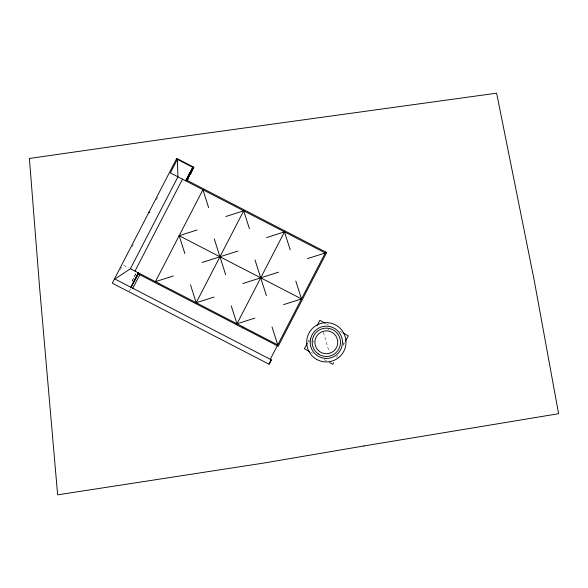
<?xml version="1.0" encoding="UTF-8"?>
<svg xmlns="http://www.w3.org/2000/svg" width="588" height="588" viewBox="0 0 588 588"><rect width="100%" height="100%" fill="white"/><g stroke="black" fill="none" stroke-linecap="round" stroke-linejoin="round"><path stroke-width="0.44" stroke-dasharray="2.94 2.21" d="M120.386 269.627L121.62 267.231M132.124 246.909L133.3 244.63M156.401 199.92L157.657 197.487M129.36 291.097L130.47 288.899M307.825 342.422L309.553 339.269M336.512 357.43L337.512 355.6M343.127 345.347L344.855 342.194M312.963 342.113L314.058 340.974M327.678 330.022L329.023 329.199M123.649 265.247L128.39 267.702M326.759 324.084L328.589 325.083M339.945 331.301L342.003 332.426M310.677 352.183L312.735 353.315M324.091 359.525L326.678 360.944M343.223 342.525L343.73 344.245M323.385 332.198L329.295 352.41M308.95 340.364L309.457 342.091M135.806 273.758L131.624 282.071L135.806 273.758"/><path stroke-width="0.88" d="M187.815 177.186L188.079 176.665M190.056 172.96L190.402 172.291M188.425 175.988L188.821 175.217M115.851 278.396L130.418 268.745L177.921 176.819L177.37 159.348L170.366 172.909L325.26 252.958L307.34 258.661M134.99 271.112L182.501 179.178M130.801 287.231L138.195 272.766L137.717 273.626L278.22 346.236L326.656 252.509L186.153 179.899L185.676 180.825L192.768 167.308L186.242 179.943M131.22 287.444L138.224 273.89M186.756 180.207L193.518 167.11M188.417 177.679L187.249 180.104L188.483 177.708M190.071 174.482L191.717 171.292L190.137 174.518M187.175 180.428L188.403 178.054M190.439 174.107L193.702 167.793L176.496 158.9M132.807 288.267L139.812 274.706M158.253 284.239L158.701 283.365M190.49 284.827L196.194 302.739L243.704 210.805L225.785 216.516M231.268 305.9L236.971 323.812L284.482 231.878L266.562 237.589M242.785 327.92L243.234 327.046M270.289 359.312L325.737 252.031M268.988 364.17L271.244 359.805M269.517 363.524L271.391 359.885L114.528 278.822M188.41 176.143L188.807 175.386M187.815 177.282L188.072 176.79M307.281 343.407L304.371 348.728L309.692 351.646M316.998 325.656L319.916 320.335L325.238 323.246M333.631 362.7L332.764 364.281L329.611 362.546M345.399 341.202L348.309 335.88L342.988 332.962M184.875 253.612L179.171 235.7L197.083 229.996M202.037 262.483L237.861 251.069M173.328 275.956L155.416 281.667L202.926 189.733L208.63 207.652M242.815 283.556L278.639 272.141M196.194 302.739L214.106 297.028M283.592 304.628L301.504 298.917L295.793 281.005M236.971 323.812L254.883 318.101M193.944 167.33L176.738 158.437L112.271 283.181L269.142 364.251M148.97 212.165L149.844 212.613M179.171 235.7L301.504 298.917M130.418 268.745L277.749 344.884L272.046 326.972M137.695 274.736L133.329 282.953M284.482 231.878L290.185 249.797M243.704 210.805L249.408 228.725M255.016 259.933L266.43 295.757M214.238 238.86L225.652 274.684M310.655 338.482L310.199 342.672A16.148 16.148 0 0 0 342.025 346.126L342.481 341.937A16.148 16.148 0 0 0 317.954 328.508L314.668 331.147L312.177 334.55L310.655 338.482M188.167 177.797L191.401 171.556L188.167 177.797M363.891 445.961L263.204 463.153L57.639 494.831L39.484 286.18L29.4 158.466L171.064 138.129L496.625 93.169L534.308 280.844L558.6 413.709L363.891 445.961M318.431 350.58A11.444 11.444 0 0 0 337.461 345.016A11.444 11.444 0 0 0 323.128 331.316A11.444 11.444 0 0 0 318.431 350.58M316.513 359.327A19.654 19.654 0 0 0 345.994 342.304A19.654 19.654 0 0 0 316.513 325.282A19.654 19.654 0 0 0 316.513 359.327M318.174 353.88A14.163 14.163 0 0 0 340.445 343.59A14.163 14.163 0 0 0 320.401 329.449A14.163 14.163 0 0 0 318.174 353.88"/></g></svg>
